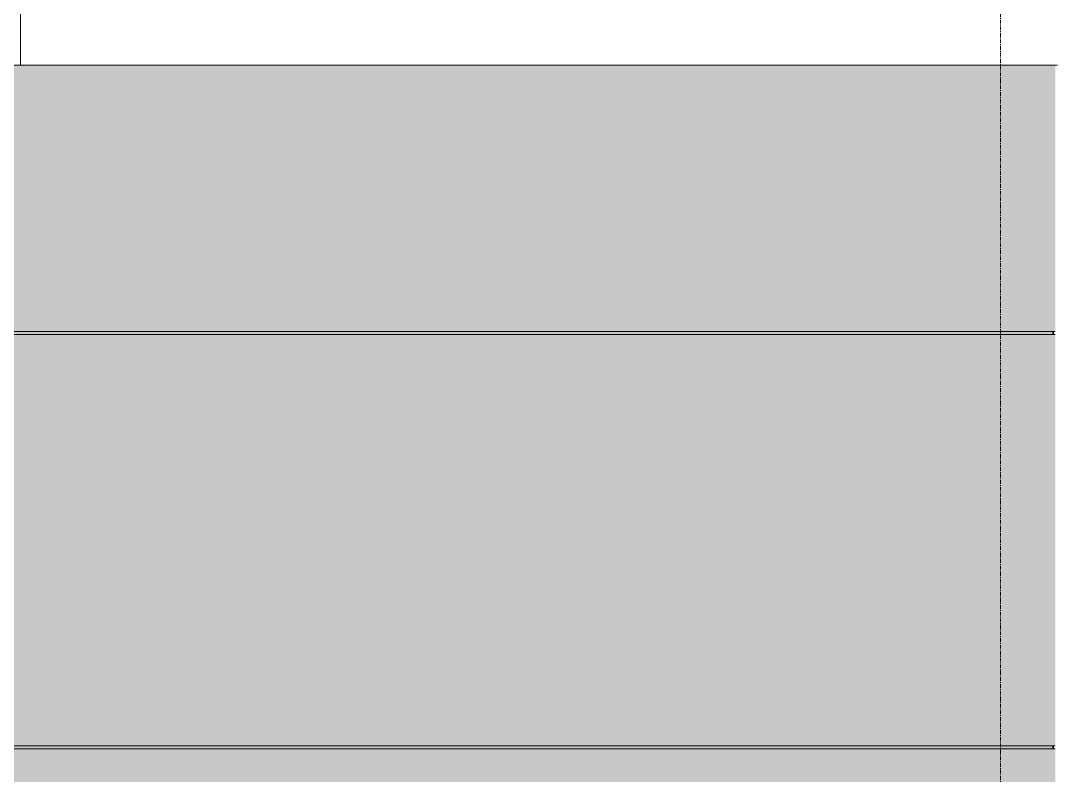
# Model space of a CAD drawing. Header units: millimetres. Extents: x 25061 to 259291, y -8723 to 35400.
# Drawn here: x 178000 to 181485, y 3200 to 5750 of the extents above; entities that cross this region are included whole.
import ezdxf

# ---------------------------------------------------------------- set-up
doc = ezdxf.new("R2010")
doc.units = ezdxf.units.MM
doc.linetypes.add('Centre', pattern=[31.75, 6.35, -4.7625, 15.875, -4.7625])
doc.linetypes.add('Grid Line', pattern=[22.225, 12.7, -3.175, 3.175, -3.175])
for name, color, linetype, lineweight in [('A-FLOR-LEVL-2', 51, 'Centre', 9), ('A-WALL', 113, 'Continuous', 9), ('A-WALL-PATT-3', 111, 'Continuous', 5), ('S-GRID-1', 1, 'Grid Line', 9)]:
    doc.layers.add(name, color=color, linetype=linetype, lineweight=lineweight)

msp = doc.modelspace()

# ---------------------------------------------------------------- hatches: boundary and pattern name
at = {"layer": 'A-WALL-PATT-3'}
h = msp.add_hatch(color=256, dxfattribs=at)
h.paths.add_polyline_path([(180887.5, 1300), (181485.2, 1300), (181485.2, 3290), (176200.3, 3290), (176200.3, 2200), (179520.1, 2200), (179520.1, 2000), (179516.1, 2000), (179516.1, 1990), (179520.1, 1990), (179520.1, 1380.4), (180610.1, 1305.4), (180610.1, 1300), (180699.2, 1300)])
h.paths.add_polyline_path([(181485.2, 3300), (181485.2, 4690), (176200.3, 4690), (176200.3, 3300), (179904.7, 3300)])
h.paths.add_polyline_path([(178314.3, 4700), (181485.2, 4700), (181485.2, 5600), (176200.3, 5600), (176200.3, 4700), (176723.9, 4700)])
h = msp.add_hatch(color=256, dxfattribs=at)
h.paths.add_polyline_path([(181495.2, 2200), (181495.1, 3290), (181485.2, 3290), (181485.2, 2200), (181495.1, 2200)])
h.paths.add_polyline_path([(181495.2, 3300), (181495.1, 4690), (181485.2, 4690), (181485.2, 3300), (181495.1, 3300)])
h.paths.add_polyline_path([(181495.2, 4700), (181495.1, 5600), (181485.2, 5600), (181485.2, 4700), (181495.1, 4700)])
for points in [[(179904.7, 4690), (181485.2, 4690), (181485.2, 4700), (176200.3, 4700), (176200.3, 4690), (178314.3, 4690)], [(181485.2, 4690), (181491.2, 4690), (181491.2, 4700), (181485.2, 4700)], [(179904.7, 3290), (181485.2, 3290), (181485.2, 3300), (176200.3, 3300), (176200.3, 3290), (178314.3, 3290)], [(181491.2, 3290), (181491.2, 3300), (181485.2, 3300), (181485.2, 3290)]]:
    msp.add_hatch(color=256, dxfattribs=at).paths.add_polyline_path(points)

# ---------------------------------------------------------------- linework, layer by layer
at = {"layer": 'A-FLOR-LEVL-2'}
msp.add_line((147110.2, 5600), (255566.7, 5600), dxfattribs=at)
at = {"layer": 'A-WALL'}
for p, q in [((178000.2, 5600), (178000.2, 29350)), ((181495.2, 5600), (175020.3, 5600)), ((173816.3, 4700), (181495.2, 4700)), ((181495.2, 4690), (173816.3, 4690)), ((175035.2, 3300), (181495.2, 3300)), ((181495.2, 3290), (175035.2, 3290))]:
    msp.add_line(p, q, dxfattribs=at)
at = {"layer": 'S-GRID-1'}
msp.add_line((181310.2, -3283.1), (181310.2, 30285.9), dxfattribs=at)

doc.saveas('drawing.dxf')
